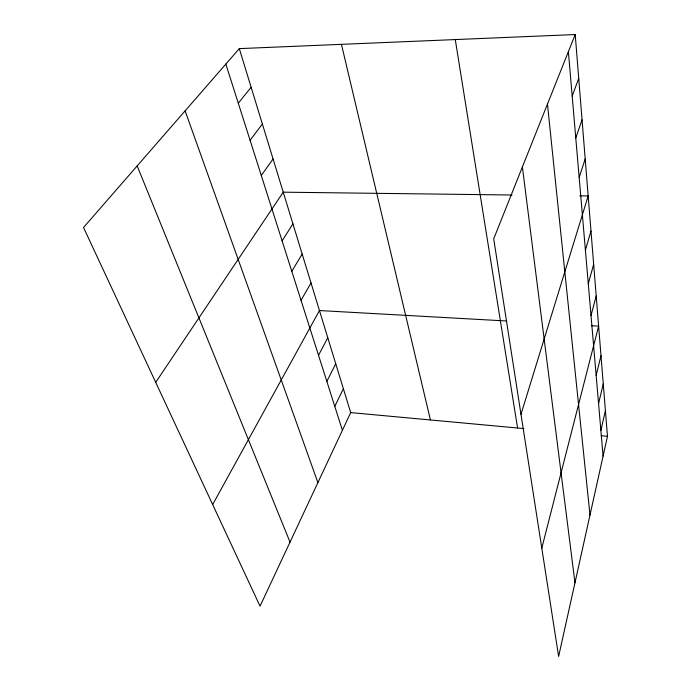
<?xml version="1.0" encoding="UTF-8"?>
<svg xmlns="http://www.w3.org/2000/svg" width="691" height="691" viewBox="0 0 691 691"><rect width="100%" height="100%" fill="white"/><g stroke="black" fill="none" stroke-linecap="round" stroke-linejoin="round"><path stroke-width="1.04" d="M575.206 34.55L607.475 436.306L558.622 656.45L493.711 238.836L575.206 34.55L239.311 48.62L83.525 227.503L260.041 606.171L350.683 412.596L239.311 48.62M600.876 430.467L605.411 410.679M598.57 403.587L603.26 383.833M596.152 375.377L600.997 355.684M541.787 548.162L598.622 326.135L591.297 325.72M591.012 315.485L596.203 296.007M588.283 283.664L593.664 264.351M585.407 250.151L590.986 231.044M520.988 414.332L588.171 195.95L579.74 195.847M579.17 177.466L585.199 158.93M575.776 137.967L582.055 119.811M572.183 96.109L578.73 78.42M334.79 406.36L343.367 388.705M326.843 381.389L335.74 363.777M318.534 355.295L327.776 337.752M212.673 504.56L319.458 310.544L506.762 321.004M301.026 300.291L311.01 282.947M291.792 271.278L302.174 254.072M282.109 240.874L292.924 223.849M155.708 382.348L283.232 192.176L512.083 195.009M261.302 175.488L273.066 158.939M250.09 140.273L262.381 124.017M238.283 103.184L251.144 87.299M350.683 412.596L523.873 428.584M601.144 435.727L607.475 436.306M137.172 165.9L290.03 542.124M185.11 110.854L317.895 482.62M225.836 64.09L342.399 430.277M341.432 44.345L430.424 419.955M455.274 39.577L517.585 428.005M522.387 166.946L574.972 582.772M547.462 104.099L589.993 515.071M568.373 51.687L603.079 456.103"/></g></svg>
